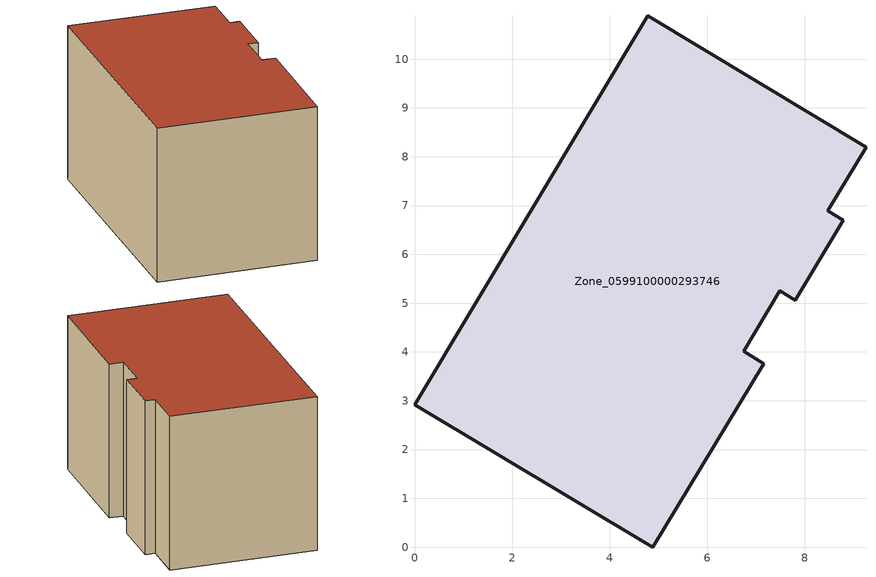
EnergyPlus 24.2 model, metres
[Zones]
Zone_0599100000293746
 floor ground (C_G): 0,2.92 4.78,10.89 9.25,8.19 8.47,6.89 8.78,6.7 7.8,5.06 7.48,5.25 6.74,4.01 7.16,3.76 4.88,0 z0
 wall outside (C_F): 4.78,10.89 0,2.92 4.88,0 7.16,3.76 6.74,4.01 7.48,5.25 7.8,5.06 8.78,6.7 8.47,6.89 9.25,8.19 4.78,10.89 z0:5.61
 roof outside (C_R): 8.78,6.7 8.47,6.89 9.25,8.19 4.78,10.89 0,2.92 4.88,0 7.16,3.76 6.74,4.01 7.48,5.25 7.8,5.06 z5.61
[BUILDING]
Pand.0599100000293746: North Axis=0; Terrain=City; Loads Convergence Tolerance Value=0.04; Temperature Convergence Tolerance Value=0.4; Solar Distribution=FullExterior; Maximum Number of Warmup Days=25; Minimum Number of Warmup Days=1
[Site:Location]
Rotterdam.The.Hague.AP_ZH_NLD Design_Conditions: Latitude=51.96; Longitude=4.45; Time Zone=1; Elevation=-4.5
[SITE:GROUNDTEMPERATURE:BUILDINGSURFACE]
18, 18, 18, 18, 18, 18, 18, 18, 18, 18, 18, 18
[MATERIAL] Thermal Absorptance=0.9; Solar Absorptance=0.7; Visible Absorptance=0.7
Name | Roughness | Thickness | Conductivity | Density | Specific Heat
G.TC.1975-1991 | MediumSmooth | 0.15 | 0.288461 | 540 | 1210
F.TC.1975-1991 | Rough | 0.3 | 0.230769 | 1920 | 840
R.TC.1975-1991 | MediumRough | 0.2 | 0.153846 | 1500 | 1000
[CONSTRUCTION]
C_G: G.TC.1975-1991
C_F: F.TC.1975-1991
C_R: R.TC.1975-1991
[ZONE]
Zone_0599100000293746: Type=1; Multiplier=1; Ceiling Height=Autocalculate; Volume=Autocalculate; Floor Area=autocalculate; Part of Total Floor Area=Yes
[ZONEINFILTRATION:DESIGNFLOWRATE]
Infil_Zone_0599100000293746: Zone or ZoneList or Space or SpaceList=Zone_0599100000293746; Schedule=AlwaysOn; Design Flow Rate Calculation Method=Flow/Area; Flow Rate per Floor Area=0.003; Constant Term Coefficient=1; Temperature Term Coefficient=0; Velocity Term Coefficient=0; Velocity Squared Term Coefficient=0
[HVACTEMPLATE:ZONE:IDEALLOADSAIRSYSTEM]
Zone_0599100000293746: Maximum Heating Supply Air Temperature=50; Minimum Cooling Supply Air Temperature=13; Maximum Heating Supply Air Humidity Ratio=0.0156; Minimum Cooling Supply Air Humidity Ratio=0.0077; Heating Limit=NoLimit; Cooling Limit=NoLimit; Dehumidification Control Type=ConstantSensibleHeatRatio; Cooling Sensible Heat Ratio=0.7; Dehumidification Setpoint=60; Humidification Control Type=None; Humidification Setpoint=30; Outdoor Air Method=None; Outdoor Air Flow Rate per Person=0.00944; Outdoor Air Flow Rate per Zone Floor Area=0; Outdoor Air Flow Rate per Zone=0; Demand Controlled Ventilation Type=None; Outdoor Air Economizer Type=NoEconomizer; Heat Recovery Type=None; Sensible Heat Recovery Effectiveness=0.7; Latent Heat Recovery Effectiveness=0.65
[ZONECONTROL:THERMOSTAT]
ThermostatControl_Zone_0599100000293746: Zone or ZoneList=Zone_0599100000293746; Control Type Schedule=DualSetpointControlType; Control 1=Thermostat_Zone_0599100000293746; Temperature Difference Between Cutout And Setpoint=0
[THERMOSTATSETPOINT:DUALSETPOINT]
Thermostat_Zone_0599100000293746: Heating Setpoint Temperature Schedule=HeatingSetpoint_Zone_0599100000293746; Cooling Setpoint Temperature Schedule=CoolingSetpoint_Zone_0599100000293746
[SCHEDULE:COMPACT]
HeatingSetpoint_Zone_0599100000293746: Through: 12/31, For: AllDays, Until: 24:00, 21
CoolingSetpoint_Zone_0599100000293746: Through: 12/31, For: AllDays, Until: 24:00, 24
DualSetpointControlType: Through: 12/31, For: AllDays, Until: 24:00, 4
AlwaysOn: Through: 12/31, For: AllDays, Until: 24:00, 1
